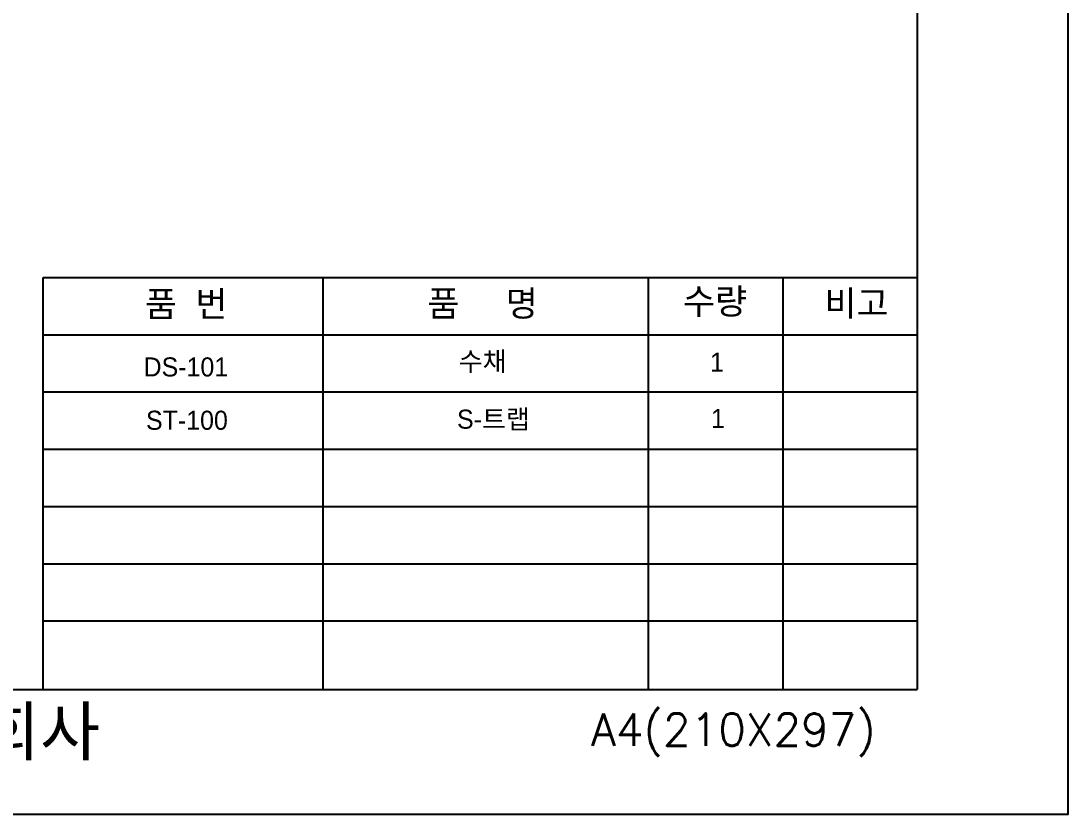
# Model space of a CAD drawing. Extents: x 57303 to 59729, y 58734 to 62164.
# Drawn here: x 58631 to 59729, y 58734 to 59565 of the extents above; entities that cross this region are included whole.
import ezdxf

# ---------------------------------------------------------------- set-up
doc = ezdxf.new("R2010")
doc.units = 0
doc.header["$MEASUREMENT"] = 0
doc.layers.add('Dim', color=4, linetype='CONTINUOUS')
doc.layers.add('YA', color=7, linetype='CONTINUOUS')
doc.styles.get("Standard").update_dxf_attribs({"font": 'txt.shx', "bigfont": 'ghs.shx'})
doc.styles.add('스타일1', font='txt.shx', dxfattribs={"bigfont": 'ghs.shx'})

msp = doc.modelspace()

# ---------------------------------------------------------------- linework, layer by layer
at = {"layer": 'Dim', "color": 0}
for p, q in [((58947.246, 59296.172), (58947.246, 58864.172)), ((59288.474, 59296.172), (59288.474, 58864.172)), ((59429.523, 59296.172), (59429.523, 58864.172)), ((58654.064, 59236.172), (59570.572, 59236.172)), ((58654.064, 59176.172), (59570.572, 59176.172)), ((58654.064, 59116.172), (59570.572, 59116.172))]:
    msp.add_line(p, q, dxfattribs=at)
at = {"layer": 'YA', "color": 7}
for p, q in [((59570.572, 62044.172), (59570.572, 58864.172)), ((58654.064, 59296.172), (59570.572, 59296.172)), ((58654.064, 58864.172), (58654.064, 59296.172)), ((58654.064, 59056.172), (59570.572, 59056.172)), ((58654.064, 58996.172), (59570.572, 58996.172)), ((58654.064, 58936.172), (59570.572, 58936.172)), ((57494.572, 58864.172), (59570.572, 58864.172))]:
    msp.add_line(p, q, dxfattribs=at)
at = {"layer": 'YA', "color": 0}
msp.add_lwpolyline([(57303.205, 58733.693), (59728.705, 58733.693), (59728.705, 62164.043), (57303.205, 62164.043)], close=True, dxfattribs=at)

# ---------------------------------------------------------------- texts
at = {"layer": 'Dim', "color": 0, "attachment_point": 1, "style": '스타일1'}
for s, insert, char_height in [('{\\fGulim|b0|i0|c129|p50;품  번}', (58760.738, 59281.94), 26.7463), ('{\\fGulim|b0|i0|c129|p50;품     명}', (59057.035, 59282.367), 26.7463), ('{\\fGulim|b0|i0|c129|p50;수량}', (59325.012, 59284.558), 26.7463), ('{\\fGulim|b0|i0|c129|p50;비고}', (59473.33, 59282.63), 26.7463), ('{\\fGulim|b0|i0|c129|p50;1\\P}', (59353.326, 59217.451), 20), ('{\\fGulim|b0|i0|c129|p50;1\\P}', (59354.326, 59158.459), 20)]:
    msp.add_mtext(s, dxfattribs=dict(at, insert=insert, char_height=char_height))
for s, insert, char_height, width in [('{\\fGulim|b0|i0|c129|p50;수채}', (59089.838, 59218.261), 20, 146.99999), ('{\\fGulim|b0|i0|c129|p50;DS-101}', (58759.414, 59212.446), 20, 17), ('{\\fGulim|b0|i0|c129|p50;ST-100}', (58761.98, 59156.54), 20, 147.00001), ('{\\fGulim|b0|i0|c129|p50;S-트랩}', (59088.064, 59157.69), 20, 211.99999), ('{\\fGulim|b0|i0|c129|p50;       대림통상주식회사\\P}', (58084.523, 58845.361), 50, 1090)]:
    msp.add_mtext(s, dxfattribs=dict(at, insert=insert, char_height=char_height, width=width))
at = {"layer": 'YA', "color": 7}
msp.add_text('A4(210X297)', height=33.81872, dxfattribs=at).set_placement((59228.541, 58805.347))

doc.saveas('drawing.dxf')
